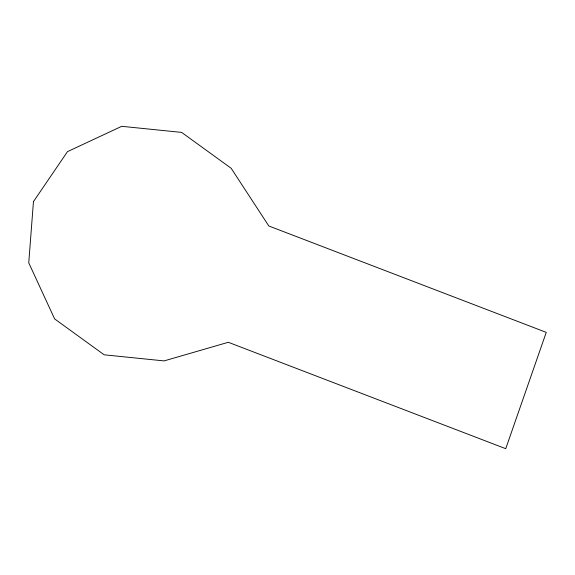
<?xml version="1.0" encoding="UTF-8"?>
<svg xmlns="http://www.w3.org/2000/svg" width="575" height="575" viewBox="0 0 575 575"><rect width="100%" height="100%" fill="white"/><g stroke="black" fill="none" stroke-linecap="round" stroke-linejoin="round"><path stroke-width="0.86" d="M33.451 201.631L28.75 262.854L54.639 318.924L104.176 354.811L164.091 360.906L228.304 342.29L505.741 448.687L546.25 332.372L268.812 225.968L231.172 168.288L181.628 132.401L121.713 126.313L67.476 151.649L33.451 201.631"/></g></svg>
